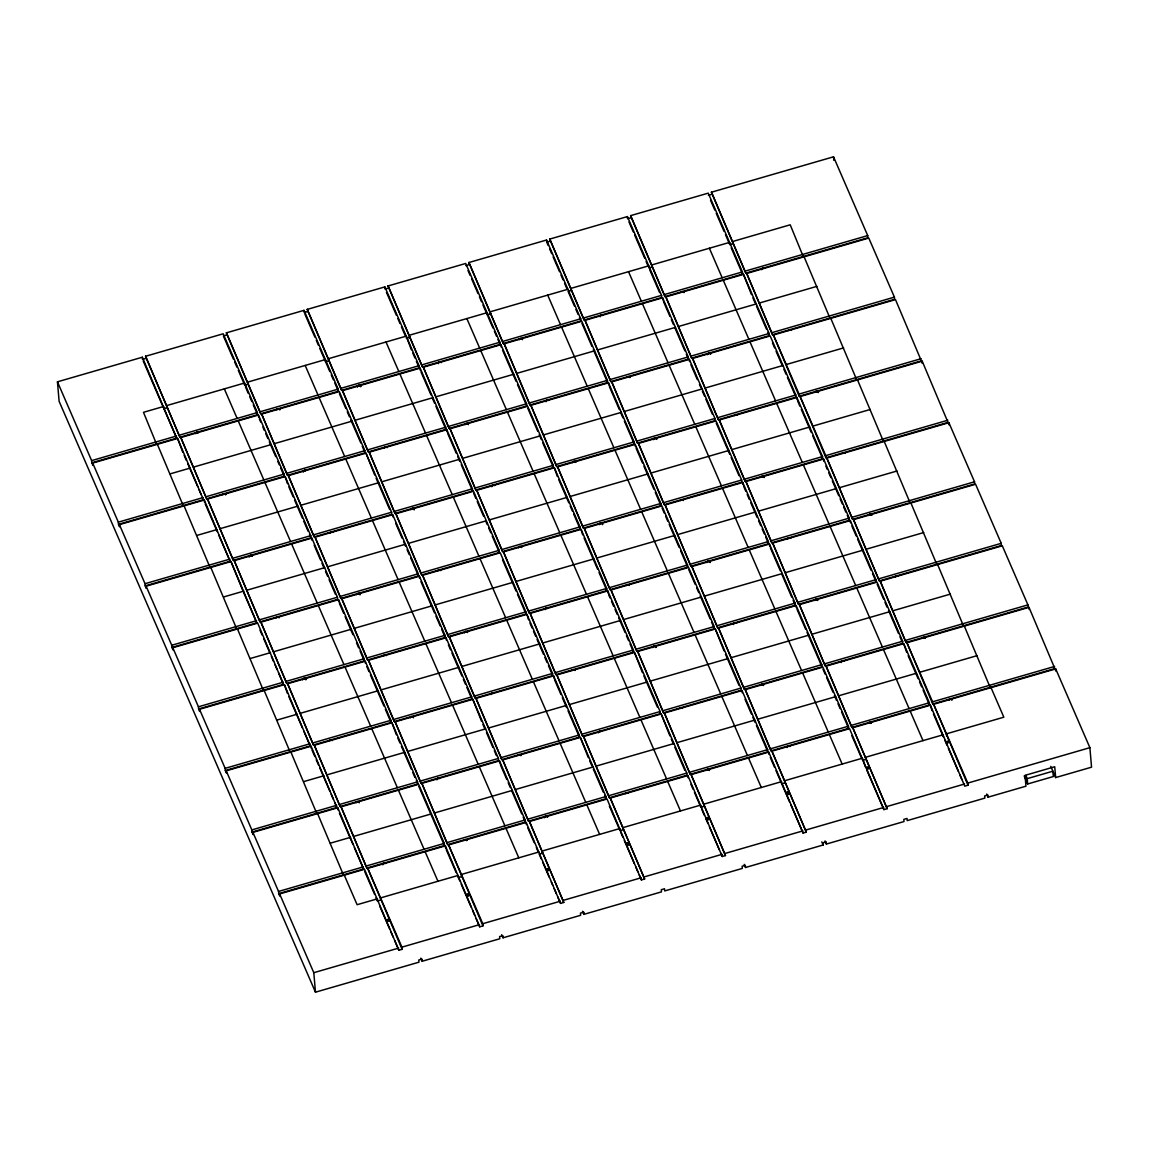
<?xml version="1.0" encoding="UTF-8"?>
<svg xmlns="http://www.w3.org/2000/svg" width="1149" height="1149" viewBox="0 0 1149 1149"><rect width="100%" height="100%" fill="white"/><g stroke="black" fill="none" stroke-linecap="round" stroke-linejoin="round"><path stroke-width="1.5" d="M223.71 493.926L223.394 494.084M250.468 555.498L250.453 555.542A1.537 1.178 -4.9 0 1 252.191 556.015M277.455 617.056L277.469 617.142M358.689 385.504L358.373 385.647M357.957 593.588L357.641 593.731M385.719 447.076L385.834 447.205M357.569 802.031L357.598 802.074M384.642 655.059L384.341 655.275M386.538 920.88C389.353 918.266 386.969 919.631 387.816 919.889M492.935 485.151L492.619 485.295M546.335 608.18L546.034 608.396M545.603 816.278L545.301 816.494M682.046 291.674L681.745 291.889M681.429 499.944L681.63 499.772M680.581 707.841L680.28 708.057M708.014 561.315L707.712 561.531M707.626 769.485L707.727 769.615M762.936 268.363L763.065 268.449A1.537 1.178 -4.9 0 1 763.755 268.292M789.607 329.849L789.291 329.993M788.975 538.048L789.234 538.335M816.293 391.321L815.991 391.536M815.804 599.548L816.005 599.634M842.993 452.878L842.691 453.094M947.437 741.895C946.762 739.109 950.108 744.94 946.517 742.297M412.462 508.993L412.319 508.26L412.505 508.978M520.009 547.096L519.865 546.364L520.037 547.082M546.637 869.463C547.053 873.599 551.463 867.524 546.838 869.233M626.478 792.695L626.808 793.298M706.592 818.605C706.649 822.512 711.604 817.226 707.052 818.174M786.447 793.428C789.262 790.21 789.751 796.717 786.49 793.973M197.154 432.081L197.369 432.785M304.686 470.171L304.945 470.86M439.607 361.791L439.722 361.964M547.269 400.082L547.355 400.039M654.815 438.128L655.031 438.659M519.104 754.634L519.319 755.18M762.347 476.189L762.563 476.763M628.431 376.858L628.173 376.886M492.648 693.393L492.461 693.407M384.441 863.344L384.139 863.201M842.662 661.307L842.562 661.264M601.645 315.343L601.43 315.171M466.666 423.751L466.494 423.751M735.777 414.487L735.762 414.775M600.913 523.427L600.166 523.413M304.126 678.226L304.183 678.973M870.023 514.134L870.066 514.881M465.201 839.933L465.029 839.933M788.573 746.175L788.401 746.175M196.694 432.527L197.068 432.397A1.537 1.178 -4.9 0 1 198.547 432.67M277.541 409.087L277.943 409.044M520.066 338.768L520.411 338.682M600.898 315.329L601.272 315.214A1.537 1.178 -4.9 0 1 602.751 315.487M708.445 353.432L708.861 353.404M330.941 532.174L331.601 532.202M573.466 461.869L573.825 461.783M438.487 570.292L438.846 570.206M465.187 631.849L465.604 631.806M626.88 584.97L627.368 584.97M491.901 693.393L492.26 693.264A1.537 1.178 -4.9 0 1 493.424 693.364M734.426 623.074L734.829 623.045M896.105 576.18L896.464 576.051A1.537 1.178 -4.9 0 1 897.628 576.152M437.755 778.376L438.128 778.246A1.537 1.178 -4.9 0 1 439.593 778.519A1.709 1.307 -4.9 0 0 436.807 779.525M761.126 684.632L761.615 684.632M841.958 661.178L842.332 661.048A1.537 1.178 -4.9 0 1 843.811 661.321M922.805 637.738L923.221 637.695M949.505 699.281L950.094 699.009A1.709 1.307 -4.9 0 1 951.961 700.158A1.537 1.178 -4.9 0 0 950.28 699.109A1.537 1.178 -4.9 0 0 948.715 700.33A1.709 1.307 -4.9 0 1 950.166 698.994L950.151 699.152M1055.658 777.571L1054.725 766.742L1025.037 775.36L1025.956 786.189L988.068 797.176L987.881 795.007L984.65 795.941L984.837 798.11L907.207 820.616L907.049 818.447L903.818 819.381L904.004 821.549L826.39 844.055L826.203 841.887L822.971 842.82L823.158 844.989L745.514 867.495L745.356 865.326L742.125 866.26L742.311 868.429L664.711 890.935L664.524 888.766L661.293 889.699L661.479 891.868L583.836 914.374L583.678 912.205L580.446 913.139L580.633 915.308L503.018 937.814L502.845 935.645L499.6 936.579L499.786 938.747L422.157 961.253L421.999 959.085L418.767 960.018L418.954 962.187L315.472 992.19L59.116 401.331L57.45 381.827L142.332 357.224L176.702 438.171L91.819 462.774L92.882 465.244L92.696 463.076L177.578 438.458L203.402 499.714L118.519 524.332L119.582 526.788L119.395 524.619L204.292 500.016L230.102 561.272L145.219 585.875L146.296 588.345L146.11 586.177L230.992 561.559L256.816 622.815L171.919 647.433L172.996 649.889L172.81 647.72L257.692 623.117L283.516 684.359L198.633 708.976L199.696 711.432L199.509 709.278L284.392 684.66L310.216 745.916L225.333 770.519L226.396 772.99L226.209 770.821L311.092 746.204L336.916 807.46L252.033 832.077L253.11 834.533L252.924 832.364L337.806 807.761L363.615 869.003L278.733 893.62L279.81 896.076L279.624 893.922L364.506 869.305L398.875 950.252L402.107 949.318L401.92 947.149L367.737 868.371L445.352 845.865L479.707 926.812L482.939 925.879L482.767 923.71L448.584 844.932L526.185 822.425L560.554 903.373L563.786 902.439L529.416 821.492L607.031 798.986L641.401 879.933L644.632 878.999L610.263 798.052L687.863 775.546L722.233 856.493L725.464 855.56L691.109 774.613L768.71 752.107L803.079 833.054L806.311 832.12L771.941 751.159L849.556 728.667L883.926 809.614L887.157 808.681L852.788 727.719L930.388 705.227L964.758 786.175L967.989 785.227L967.803 783.072L933.634 704.28L1055.701 668.89L1089.884 747.669L1091.55 767.173L1055.658 777.571L1050.775 766.369M145.564 356.276L223.179 333.785L257.362 412.563L257.534 414.732L179.933 437.238L145.564 356.276L179.933 437.238M226.41 332.837L304.011 310.345L338.194 389.123L338.38 391.292L260.78 413.798L226.41 332.837L260.78 413.798M307.257 309.397L384.858 286.905L419.04 365.684L419.227 367.852L341.612 390.344L307.257 309.397L341.612 390.344M388.089 285.957L465.704 263.466L499.872 342.244L500.059 344.413L422.459 366.904L388.089 285.957L422.459 366.904M468.936 262.518L546.536 240.026L580.719 318.804L580.906 320.973L503.305 343.465L468.936 262.518L503.305 343.465M549.768 239.078L627.383 216.587L661.565 295.365L661.752 297.534L584.137 320.025L549.768 239.078L584.137 320.025M630.614 215.639L708.229 193.147L742.398 271.925L742.584 274.094L664.984 296.586L630.614 215.639L664.984 296.586M711.461 192.199L833.528 156.81L867.71 235.588L867.897 237.757L745.816 273.146L711.461 192.199L745.816 273.146M145.751 358.445L142.519 359.393L142.332 357.224M226.597 335.005L223.366 335.953L233.333 358.919M307.429 311.566L304.198 312.514L304.011 310.345M388.276 288.126L385.044 289.06L384.858 286.905M465.891 265.62L469.122 264.687M548.145 245.469L546.723 242.18L549.954 241.247M630.801 217.807L627.569 218.741L627.383 216.587M708.416 195.301L711.648 194.368M567.908 289.261L490.293 311.767L490.479 313.921L487.248 314.869L482.968 305.016M176.702 438.171L163.876 408.627L167.122 407.694L166.935 405.525L244.536 383.019L244.723 385.188L247.954 384.254L247.767 382.086L325.382 359.58L325.569 361.748L328.801 360.815L328.614 358.646L406.215 336.14L411.385 349.799M406.401 338.309L409.633 337.361L409.461 335.206L487.061 312.7L487.248 314.869M725.493 234.698L729.773 244.55L733.005 243.602L732.818 241.448L790.21 224.802L803.223 256.514M91.819 462.774L91.633 460.62L176.515 436.002M179.747 435.069L257.362 412.563M260.593 411.629L338.194 389.123M341.425 388.19L419.04 365.684M422.272 364.75L499.872 342.244M503.118 341.31L580.719 318.804M583.951 317.871L661.565 295.365M664.797 294.431L742.398 271.925M745.644 270.977L867.71 235.588M180.81 437.525L258.424 415.019L284.062 474.106L284.248 476.275L206.633 498.781L180.81 437.525L206.633 498.781M261.656 414.085L339.271 391.579L364.894 450.667L365.08 452.835L287.48 475.341L261.656 414.085L287.48 475.341M342.503 390.646L420.103 368.14L445.74 427.227L445.927 429.396L368.312 451.902L342.503 390.646L368.312 451.902M423.335 367.206L500.95 344.7L526.587 403.787L526.773 405.956L449.158 428.462L423.335 367.206L449.158 428.462M504.181 343.766L581.782 321.26L607.419 380.348L607.606 382.516L530.005 405.022L504.181 343.766L530.005 405.022M585.028 320.327L662.628 297.821L688.265 356.908L688.452 359.077L610.837 381.583L585.028 320.327L610.837 381.583M665.86 296.887L743.475 274.381L769.112 333.469L769.299 335.637L691.684 358.143L665.86 296.887L691.684 358.143M746.706 273.448L868.773 238.058L894.41 297.131L894.597 299.3L772.53 334.704L746.706 273.448L772.53 334.704M170.196 473.862L190.404 468.002M193.635 467.068L271.236 444.562M274.467 443.629L352.082 421.123M355.314 420.189L432.929 397.683M436.16 396.75L513.761 374.244M516.993 373.31L594.607 350.804M597.839 349.87L675.454 327.364M678.686 326.431L756.286 303.925M759.518 302.991L816.925 286.345M118.519 524.332L118.333 522.163L203.215 497.546M206.447 496.612L284.062 474.106M287.293 473.173L364.894 450.667M368.14 449.733L445.74 427.227M448.972 426.293L526.587 403.787M529.818 402.854L607.419 380.348M610.65 379.414L688.265 356.908M691.497 355.975L769.112 333.469M772.343 332.535L894.41 297.131M207.524 499.083L285.124 476.576L310.761 535.664L310.948 537.833L233.333 560.324L207.524 499.083L233.333 560.324M288.356 475.629L365.971 453.137L391.608 512.224L391.795 514.379L314.18 536.885L288.356 475.629L314.18 536.885M369.202 452.189L446.803 429.697L472.44 488.785L472.627 490.939L395.026 513.445L369.202 452.189L395.026 513.445M450.049 428.749L527.65 406.258L553.287 465.345L553.473 467.499L475.858 490.005L450.049 428.749L475.858 490.005M530.881 405.31L608.496 382.818L634.133 441.905L634.32 444.06L556.705 466.566L530.881 405.31L556.705 466.566M611.728 381.87L689.328 359.378L714.965 418.466L715.152 420.62L637.551 443.126L611.728 381.87L637.551 443.126M692.574 358.431L770.175 335.939L795.812 395.012L795.998 397.181L718.384 419.687L692.574 358.431L718.384 419.687M921.297 360.858L799.23 396.247L773.406 334.991L895.473 299.602L922.374 363.314L922.187 361.145L800.106 396.549L825.93 457.79L947.997 422.401L922.187 361.145M196.896 535.42L217.104 529.56M220.335 528.612L297.95 506.12M301.182 505.172L378.782 482.681M382.014 481.733L459.629 459.241M462.86 458.293L540.475 435.801M543.707 434.853L621.307 412.362M624.539 411.414L702.154 388.922M705.385 387.974L782.986 365.483M786.232 364.535L843.625 347.888M145.219 585.875L145.033 583.706L229.915 559.103M233.161 558.155L310.761 535.664M313.993 534.716L391.608 512.224M394.839 511.276L472.44 488.785M475.672 487.837L553.287 465.345M556.518 464.397L634.133 441.905M637.365 440.957L714.965 418.466M718.197 417.518L795.812 395.012M799.23 396.247L799.043 394.078L921.11 358.689M234.224 560.626L311.824 538.12L337.461 597.207L337.648 599.376L260.047 621.882L234.224 560.626L260.047 621.882M315.07 537.186L392.671 514.68L418.308 573.768L418.495 575.936L340.88 598.442L315.07 537.186L340.88 598.442M395.902 513.747L473.517 491.241L499.154 550.328L499.327 552.497L421.726 575.003L395.902 513.747L421.726 575.003M476.749 490.307L554.349 467.801L579.986 526.888L580.173 529.057L502.573 551.563L476.749 490.307L502.573 551.563M557.581 466.867L635.196 444.361L660.833 503.449L661.02 505.617L583.405 528.109L557.581 466.867L583.405 528.109M638.427 443.428L716.042 420.922L741.665 480.009L741.852 482.178L664.251 504.67L638.427 443.428L664.251 504.67M719.274 419.988L796.875 397.482L822.512 456.57L822.698 458.738L745.098 481.23L719.274 419.988L745.098 481.23M223.595 596.963L243.803 591.103M247.035 590.169L324.65 567.663M327.882 566.73L405.482 544.224M408.728 543.29L486.329 520.784M489.56 519.851L567.175 497.345M570.407 496.411L648.007 473.905M651.253 472.971L728.854 450.465M732.085 449.532L809.7 427.026M812.932 426.092L870.324 409.446M171.919 647.433L171.747 645.264L256.629 620.647M259.861 619.713L337.461 597.207M340.693 596.274L418.308 573.768M421.539 572.834L499.154 550.328M502.386 549.394L579.986 526.888M583.218 525.955L660.833 503.449M664.065 502.515L741.665 480.009M744.911 479.076L822.512 456.57M825.93 457.79L825.743 455.636L947.824 420.232M260.924 622.169L338.538 599.663L364.161 658.75L364.348 660.919L286.747 683.425L260.924 622.169L286.747 683.425M341.77 598.73L419.371 576.223L445.008 635.311L445.194 637.48L367.594 659.986L341.77 598.73L367.594 659.986M422.602 575.29L500.217 552.784L525.854 611.871L526.041 614.04L448.426 636.546L422.602 575.29L448.426 636.546M503.449 551.85L581.064 529.344L606.686 588.432L606.873 590.6L529.272 613.106L503.449 551.85L529.272 613.106M584.295 528.411L661.896 505.905L687.533 564.992L687.72 567.161L610.105 589.667L584.295 528.411L610.105 589.667M665.127 504.971L742.742 482.465L768.379 541.552L768.566 543.721L690.951 566.227L665.127 504.971L690.951 566.227M745.974 481.532L823.574 459.026L849.212 518.113L849.398 520.282L771.798 542.788L745.974 481.532L771.798 542.788M826.82 458.092L948.887 422.703L974.524 481.79L974.711 483.944L852.63 519.348L826.82 458.092L852.63 519.348M250.295 658.506L270.503 652.646M273.749 651.713L351.35 629.207M354.581 628.273L432.196 605.767M435.428 604.834L513.029 582.328M516.26 581.394L593.875 558.888M597.107 557.954L674.722 535.448M677.953 534.515L755.554 512.009M758.785 511.075L836.4 488.569M839.632 487.636L897.024 470.989M198.633 708.976L198.447 706.807L283.329 682.19M286.561 681.256L364.161 658.75M367.407 657.817L445.008 635.311M448.239 634.377L525.854 611.871M529.086 610.938L606.686 588.432M609.932 587.498L687.533 564.992M690.764 564.058L768.379 541.552M771.611 540.619L849.212 518.113M852.443 517.179L974.524 481.79M287.623 683.727L365.238 661.221L390.875 720.308L391.062 722.477L313.447 744.969L287.623 683.727L313.447 744.969M368.47 660.287L446.071 637.781L471.708 696.869L471.894 699.037L394.294 721.529L368.47 660.287L394.294 721.529M449.316 636.848L526.917 614.342L552.554 673.429L552.741 675.598L475.126 698.089L449.316 636.848L475.126 698.089M530.149 613.394L607.764 590.902L633.401 649.989L633.587 652.144L555.972 674.65L530.149 613.394L555.972 674.65M610.995 589.954L688.596 567.462L714.233 626.55L714.419 628.704L636.819 651.21L610.995 589.954L636.819 651.21M691.842 566.514L769.442 544.023L795.079 603.11L795.266 605.264L717.651 627.771L691.842 566.514L717.651 627.771M772.674 543.075L850.289 520.583L875.926 579.671L876.113 581.825L798.498 604.331L772.674 543.075L798.498 604.331M853.52 519.635L975.587 484.246L1001.224 543.333L1001.411 545.502L879.344 580.891L853.52 519.635L879.344 580.891M276.995 720.064L297.218 714.204M300.449 713.27L378.05 690.764M381.281 689.831L458.896 667.325M462.128 666.377L539.743 643.885M542.974 642.937L620.575 620.446M623.806 619.498L701.421 597.006M704.653 596.058L782.268 573.566M785.499 572.619L863.1 550.127M866.332 549.179L923.739 532.547M225.333 770.519L225.147 768.351L310.029 743.748M313.26 742.814L390.875 720.308M394.107 719.36L471.708 696.869M474.954 695.921L552.554 673.429M555.786 672.481L633.401 649.989M636.632 649.041L714.233 626.55M717.464 625.602L795.079 603.11M798.311 602.162L875.926 579.671M879.157 578.723L1001.224 543.333M314.338 745.27L391.938 722.764L417.575 781.851L417.762 784.02L340.147 806.526L314.338 745.27L340.147 806.526M395.17 721.831L472.785 699.324L498.422 758.412L498.609 760.581L420.994 783.087L395.17 721.831L420.994 783.087M476.016 698.391L553.617 675.885L579.254 734.972L579.441 737.141L501.84 759.647L476.016 698.391L501.84 759.647M556.863 674.951L634.463 652.445L660.101 711.533L660.287 713.701L582.672 736.207L556.863 674.951L582.672 736.207M637.695 651.512L715.31 629.006L740.947 688.093L741.119 690.262L663.519 712.768L637.695 651.512L663.519 712.768M718.542 628.072L796.142 605.566L821.779 664.653L821.966 666.822L744.365 689.328L718.542 628.072L744.365 689.328M799.374 604.633L876.989 582.126L902.626 641.214L902.812 643.383L825.197 665.874L799.374 604.633L825.197 665.874M880.22 581.193L1002.287 545.789L1027.924 604.877L1028.111 607.045L906.044 642.435L880.22 581.193L906.044 642.435M303.709 781.607L323.917 775.747M327.149 774.814L404.764 752.308M407.996 751.374L485.596 728.868M488.828 727.935L566.443 705.429M569.674 704.495L647.275 681.989M650.521 681.055L728.121 658.549M731.353 657.616L808.968 635.11M812.199 634.176L889.8 611.67M893.046 610.737L950.438 594.09M252.033 832.077L251.846 829.908L336.729 805.291M339.96 804.357L417.575 781.851M420.807 780.918L498.422 758.412M501.653 757.478L579.254 734.972M582.486 734.039L660.101 711.533M663.332 710.599L740.947 688.093M744.179 687.159L821.779 664.653M825.011 663.72L902.626 641.214M905.857 640.28L1027.924 604.877M341.038 806.813L418.638 784.322L444.275 843.395L444.462 845.563L366.861 868.069L341.038 806.813L366.861 868.069M421.87 783.374L499.485 760.882L525.122 819.955L525.308 822.124L447.693 844.63L421.87 783.374L447.693 844.63M502.716 759.934L580.331 737.428L605.954 796.516L606.141 798.684L528.54 821.19L502.716 759.934L528.54 821.19M583.563 736.495L661.163 713.989L686.8 773.076L686.987 775.245L609.387 797.751L583.563 736.495L609.387 797.751M664.395 713.055L742.01 690.549L767.647 749.636L767.834 751.805L690.219 774.311L664.395 713.055L690.219 774.311M745.241 689.615L822.856 667.109L848.479 726.197L848.666 728.365L771.065 750.871L745.241 689.615L771.065 750.871M826.088 666.176L903.689 643.67L929.326 702.757L929.512 704.926L851.897 727.432L826.088 666.176L851.897 727.432M1054.811 668.589L932.744 703.992L906.92 642.736L1029.001 607.347L1055.888 671.059L1055.701 668.89M330.409 843.165L350.617 837.305M353.849 836.357L431.464 813.865M434.695 812.918L512.296 790.411M515.542 789.478L593.143 766.972M596.374 766.038L673.989 743.532M677.221 742.599L754.821 720.093M758.053 719.159L835.668 696.653M838.899 695.719L916.514 673.213M919.746 672.28L977.138 655.634M278.733 893.62L278.546 891.452L363.443 866.849M366.675 865.901L444.275 843.395M447.507 842.461L525.122 819.955M528.353 819.022L605.954 796.516M609.2 795.582L686.8 773.076M690.032 772.142L767.647 749.636M770.878 748.703L848.479 726.197M851.725 725.263L929.326 702.757M932.744 703.992L932.557 701.824L1054.624 666.434M539.01 851.969L461.395 874.475L461.582 876.63L458.35 877.577L459.772 880.852M781.535 781.65L703.92 804.142L704.107 806.311L700.876 807.259L694.47 792.48M376.082 897.728L377.504 901.017L380.736 900.069L380.549 897.915L458.164 875.409L458.35 877.577M781.708 783.819L784.954 782.871L784.767 780.702L862.368 758.211L865.398 766.943M862.554 760.379L865.786 759.432L865.599 757.263L943.214 734.771L943.401 736.926L933.433 713.96M315.472 992.19L313.806 972.7L398.689 948.083M401.92 947.149L479.521 924.643M482.767 923.71L560.367 901.204M563.599 900.27L641.214 877.764M644.445 876.831L722.046 854.325M725.278 853.391L802.892 830.885M806.124 829.951L883.739 807.445M886.971 806.512L964.571 784.006M967.803 783.072L1089.884 747.669M1027.666 783.977L1027.206 778.649L1052.872 771.209L1053.331 776.537L1027.666 783.977L1024.176 775.92M896.723 576.338L896.665 576.195M411.572 716.66L411.759 717.062M600.065 731.654L600.008 731.496M438.329 778.39L438.272 778.203M387.816 919.717L389.123 921.196L386.61 921.139M869.075 722.692L869.376 722.965M947.997 422.401L949.074 424.857L948.887 422.703M804.099 256.802L829.923 318.058M830.799 318.359L856.623 379.601M857.513 379.902L883.337 441.159M884.213 441.446L910.037 502.702M910.913 503.003L936.737 564.245M937.613 564.547L963.436 625.803M964.327 626.09L990.136 687.346M991.027 687.648L1003.838 717.191L946.446 733.823L946.632 735.992M1025.813 775.431L1027.206 778.649M986.718 794.045L988.068 797.176M773.406 334.991L799.043 394.078M800.106 396.549L825.743 455.636M906.92 642.736L932.557 701.824M967.989 785.227L933.634 704.28M710.542 200.228L714.822 210.08M716.244 213.355L724.071 231.409M731.195 247.825L742.584 274.094M751.489 294.604L743.475 274.381M752.911 297.893L755.051 302.805M756.473 306.094L766.44 329.074M767.862 332.348L769.299 335.637M772.501 343.02L774.627 347.946M776.063 351.235L782.469 366M783.891 369.289L786.031 374.201M787.453 377.49L795.28 395.543M797.779 401.288L799.905 406.215M801.341 409.489L811.309 432.469M812.731 435.758L822.698 458.738M825.901 466.121L827.323 469.395M828.745 472.684L830.885 477.611M832.307 480.885L838.727 495.664M840.149 498.939L842.274 503.865M843.711 507.154L845.836 512.081M847.273 515.355L849.398 520.282M851.897 526.027L856.163 535.879M857.585 539.154L871.114 570.335M872.551 573.624L876.113 581.825M877.175 584.295L883.581 599.06M885.003 602.349L887.143 607.275M888.565 610.55L898.532 633.53M899.954 636.819L902.094 641.731M906.719 652.402L903.689 643.67M908.155 655.691L918.123 678.671M919.545 681.946L921.685 686.872M923.107 690.161L929.512 704.926M932.011 710.671L930.388 705.227M944.823 740.215L946.963 745.141M948.385 748.416L958.352 771.396M959.774 774.685L961.914 779.611M709.378 248.241L722.19 277.785M723.267 280.241L748.889 339.328M749.967 341.799L775.604 400.872M776.667 403.342L802.304 462.429M803.366 464.885L829.004 523.973M830.081 526.443L855.703 585.53M856.781 587.986L882.418 647.074M883.48 649.53L909.118 708.617M910.18 711.087L923.006 740.631M887.157 808.681L852.788 727.719M628.991 222.03L633.271 231.883M634.693 235.157L644.661 258.137M646.083 261.426L648.223 266.338M649.645 269.627L659.612 292.607M663.533 301.627L669.939 316.406M671.361 319.681L673.501 324.607M674.923 327.896L684.89 350.876M686.312 354.151L688.452 359.077M690.937 364.822L697.357 379.587M699.482 384.513L700.919 387.802M702.341 391.077L704.466 396.003M705.903 399.292L712.308 414.057M716.229 423.091L729.759 454.272M731.181 457.561L739.008 475.614M743.633 486.271L745.773 491.197M747.195 494.487L749.335 499.413M750.757 502.688L757.162 517.467M758.599 520.741L760.724 525.668M762.146 528.957L764.286 533.868M765.708 537.158L768.566 543.721M770.347 547.829L780.315 570.809M781.737 574.083L791.704 597.063M793.126 600.352L795.266 605.264M797.047 609.372L805.593 629.063M807.015 632.352L821.966 666.822M823.029 669.278L825.169 674.204M826.591 677.493L833.011 692.258M834.433 695.547L836.558 700.459M837.994 703.748L840.12 708.674M841.556 711.949L848.666 728.365M851.869 735.748L861.851 758.728M866.834 770.218L883.926 809.614M628.532 271.681L641.357 301.225M642.42 303.681L668.057 362.768M669.12 365.238L694.757 424.326M695.82 426.782L721.457 485.869M722.534 488.325L748.171 547.412M749.234 549.883L774.871 608.97M775.934 611.426L801.571 670.513M802.634 672.969L828.271 732.057M829.348 734.527L842.16 764.071M825.039 840.924L826.39 844.055M821.794 841.858L823.158 844.989M806.311 832.12L771.941 751.159M549.581 248.758L551.707 253.67M553.129 256.959L559.549 271.724M560.971 275.013L563.111 279.939M564.532 283.214L566.658 288.14M574.5 306.194L568.094 291.429L571.326 290.482L571.139 288.327L648.74 265.821L648.926 267.99L652.158 267.042L651.971 264.888L729.586 242.382L729.773 244.55M575.922 309.483L578.062 314.409M579.484 317.684L580.906 320.973M581.968 323.429L591.95 346.409M593.372 349.684L607.606 382.516M609.387 386.624L619.354 409.604M620.79 412.879L622.916 417.805M624.338 421.094L634.32 444.06M636.086 448.167L642.506 462.946M643.928 466.221L653.896 489.201M655.318 492.49L661.02 505.617M662.083 508.073L664.223 513M665.644 516.289L667.784 521.201M669.206 524.49L679.174 547.47M680.596 550.744L687.72 567.161M688.782 569.631L695.202 584.396M696.624 587.685L698.75 592.597M700.186 595.886L710.154 618.866M711.576 622.14L713.716 627.067M724.042 650.865L715.31 629.006M725.464 654.154L738.994 685.335M745.04 699.281L751.446 714.06M752.882 717.335L755.008 722.261M756.43 725.55L767.834 751.805M770.318 757.55L774.598 767.403M776.02 770.677L789.55 801.873M790.972 805.147L803.079 833.054M547.7 295.121L560.511 324.664M561.574 327.12L587.211 386.208M588.288 388.678L613.911 447.765M614.988 450.221L640.625 509.309M641.688 511.765L667.325 570.852M668.388 573.322L694.025 632.41M695.102 634.866L720.725 693.953M721.802 696.409L747.439 755.496M748.502 757.967L761.313 787.51M744.193 864.364L745.543 867.495M725.464 855.56L691.109 774.613M468.016 270.546L470.156 275.473M471.578 278.762L477.984 293.526M479.42 296.815L481.546 301.742M487.966 316.506L492.95 327.996M494.372 331.271L496.512 336.197M497.934 339.486L500.059 344.413M502.558 350.158L516.088 381.339M517.51 384.613L526.773 405.956M527.836 408.412L537.804 431.392M539.226 434.681L541.366 439.607M542.788 442.882L552.755 465.862M557.394 476.533L554.349 467.801M558.816 479.808L568.784 502.788M570.206 506.077L572.346 511.003M573.768 514.278L580.173 529.057M582.672 534.802L581.064 529.344M584.094 538.077L597.624 569.272M599.046 572.547L606.873 590.6M608.654 594.708L610.076 597.983M611.512 601.272L613.638 606.198M615.074 609.473L617.2 614.399M618.622 617.688L625.042 632.453M626.464 635.742L628.604 640.668M630.025 643.943L633.587 652.144M642.478 672.668L634.463 652.445M643.9 675.942L657.429 707.138M669.896 735.863L661.163 713.989M671.318 739.137L673.458 744.064M674.88 747.353L684.847 770.318M690.908 784.279L693.034 789.205M701.579 808.896L704.438 815.46M705.859 818.749L707.999 823.661M709.421 826.95L719.389 849.93M720.811 853.204L722.233 856.493M466.853 318.56L479.664 348.104M480.742 350.56L506.379 409.647M507.441 412.118L533.079 471.205M534.141 473.661L559.778 532.748M560.841 535.204L586.478 594.292M587.556 596.762L613.178 655.849M614.255 658.305L639.892 717.393M640.955 719.848L666.592 778.936M667.655 781.406L680.481 810.95M644.632 878.999L610.263 798.052M386.466 292.349L396.434 315.329M397.856 318.603L399.996 323.53M401.418 326.819L405.698 336.657M412.821 353.073L414.947 358M416.369 361.289L419.227 367.852M421.008 371.946L430.976 394.926M432.397 398.215L434.537 403.141M435.959 406.416L445.927 429.396M447.708 433.503L456.254 453.194M457.675 456.483L459.815 461.395M461.237 464.684L472.627 490.939M473.704 493.409L475.83 498.336M477.252 501.61L483.672 516.389M485.797 521.316L487.233 524.59M488.655 527.879L490.795 532.791M492.217 536.08L499.327 552.497M502.544 559.879L516.073 591.06M517.495 594.349L526.041 614.04M528.526 619.785L526.917 614.342M529.948 623.074L532.088 628M533.509 631.275L535.649 636.201M537.071 639.476L543.477 654.255M544.913 657.53L547.039 662.456M548.461 665.745L552.741 675.598M554.522 679.691L560.927 694.47M562.349 697.745L566.629 707.597M568.051 710.872L579.441 737.141M588.345 757.651L580.331 737.428M589.767 760.94L591.907 765.866M593.329 769.141L603.297 792.121M604.719 795.41L606.141 798.684M609.358 806.067L619.325 829.047M620.747 832.336L622.887 837.262M624.309 840.537L634.277 863.517M635.699 866.806L637.839 871.732M639.261 875.007L641.401 879.933M386.007 342L398.832 371.544M399.895 373.999L425.532 433.087M426.595 435.557L452.232 494.644M453.309 497.1L478.932 556.188M480.009 558.644L505.646 617.731M506.709 620.201L532.346 679.289M533.409 681.745L559.046 740.832M560.109 743.288L585.746 802.375M586.823 804.846L599.634 834.389M582.514 911.243L583.864 914.374L583.649 912.22M563.786 902.439L529.416 821.492M304.916 314.151L314.883 337.131M316.305 340.406L318.445 345.332M319.867 348.621L329.835 371.587M331.257 374.876L333.397 379.802M334.819 383.077L338.38 391.292M339.443 393.748L345.863 408.527M347.285 411.802L349.425 416.728M350.847 420.017L360.815 442.983M362.237 446.272L364.377 451.198M374.703 474.997L365.971 453.137M376.125 478.271L389.655 509.467M395.701 523.413L402.107 538.177M403.543 541.466L405.669 546.393M407.105 549.667L409.231 554.594M410.653 557.883L418.495 575.936M420.979 581.681L434.509 612.862M435.945 616.151L440.211 625.99M441.633 629.279L445.194 637.48M448.397 644.862L450.537 649.788M451.959 653.077L461.927 676.057M463.349 679.332L465.489 684.258M466.911 687.547L471.894 699.037M481.517 721.184L472.785 699.324M482.939 724.473L485.079 729.4M486.501 732.674L492.907 747.453M494.329 750.728L496.469 755.654M500.375 764.688L506.795 779.453M508.217 782.742L510.357 787.654M511.779 790.943L521.747 813.923M523.168 817.198L525.308 822.124M527.793 827.869L534.213 842.648M536.339 847.574L537.761 850.849M541.323 859.05L539.197 854.138L542.429 853.19L542.242 851.036L619.842 828.53L620.029 830.698L623.261 829.75L623.074 827.596L700.689 805.09L700.876 807.259M542.745 862.339L549.165 877.118M551.29 882.03L552.726 885.319M554.148 888.594L556.274 893.52M557.71 896.809L560.554 903.373M305.174 365.439L317.986 394.983M319.049 397.439L344.686 456.526M345.763 458.997L371.386 518.084M372.463 520.54L398.1 579.627M399.163 582.083L424.8 641.171M425.862 643.641L451.5 702.728M452.577 705.184L478.199 764.272M479.277 766.742L504.914 825.815M505.977 828.285L518.788 857.829M501.668 934.683L503.018 937.814M482.939 925.879L448.584 844.932M234.755 362.208L236.895 367.134M238.317 370.409L244.723 385.188M245.441 386.825L248.285 393.389M249.706 396.678L251.846 401.604M253.268 404.879L257.534 414.732M259.315 418.825L260.751 422.114M262.877 427.04L264.299 430.315M265.735 433.604L267.861 438.53M269.297 441.805L275.703 456.584M277.828 461.51L279.264 464.785M280.686 468.074L284.248 476.275M287.451 483.657L285.124 476.576M288.873 486.946L293.139 496.799M294.575 500.074L302.402 518.127M303.824 521.416L308.104 531.255M309.526 534.544L310.948 537.833M314.151 545.215L320.557 559.98M321.979 563.269L324.119 568.195M325.54 571.47L327.68 576.396M329.102 579.685L335.508 594.45M339.429 603.484L343.709 613.322M345.131 616.611L352.958 634.665M356.52 642.865L358.66 647.792M360.082 651.081L364.348 660.919M366.847 666.664L368.987 671.591M370.409 674.88L383.938 706.061M385.36 709.335L391.062 722.477M396.391 734.786L391.938 722.764M397.827 738.06L399.953 742.986M401.389 746.276L411.356 769.241M412.778 772.53L414.918 777.456M416.34 780.731L417.762 784.02M418.825 786.476L444.462 845.563M446.243 849.671L456.21 872.651M461.194 884.141L471.162 907.121M472.598 910.396L474.724 915.322M476.146 918.611L479.707 926.812M224.328 388.879L237.139 418.423M238.216 420.879L263.853 479.966M264.916 482.436L290.553 541.524M291.616 543.98L317.253 603.067M318.316 605.523L343.953 664.61M345.03 667.081L370.667 726.168M371.73 728.624L397.367 787.711M398.43 790.182L424.067 849.269M425.13 851.725L437.956 881.269M420.821 958.122L422.186 961.253M402.107 949.318L367.737 868.371M143.237 361.03L163.172 406.99M182.748 452.117L177.578 438.458M184.17 455.406L186.31 460.332M187.732 463.607L197.7 486.587M199.136 489.876L201.262 494.788M205.183 503.822L217.29 531.728M218.712 535.003L230.102 561.272M242.568 589.983L230.992 561.559M243.99 593.272L256.816 622.815M260.019 630.198L262.144 635.124M263.581 638.413L269.986 653.178M271.408 656.467L273.548 661.379M274.97 664.668L277.11 669.594M278.532 672.869L282.798 682.721M287.422 693.393L284.392 684.66M288.859 696.667L302.388 727.863M303.81 731.137L310.216 745.916M311.997 750.01L314.84 756.573M316.262 759.862L318.402 764.789M319.824 768.063L329.792 791.043M331.228 794.332L333.354 799.259M334.776 802.533L336.916 807.46M339.415 813.205L352.944 844.386M354.366 847.675L363.615 869.003M364.693 871.473L374.66 894.453M379.644 905.943L389.612 928.909M391.033 932.198L393.173 937.124M394.595 940.399L398.875 950.252M157.37 444.318L183.194 505.574M184.07 505.876L209.894 567.132M210.784 567.419L236.593 628.675M237.484 628.977L263.308 690.219M264.184 690.52L290.008 751.776M290.884 752.064L316.707 813.32M317.598 813.621L343.407 874.863M344.298 875.165L357.109 904.708L377.317 898.848L377.504 901.017M57.45 381.827L91.633 460.62M92.696 463.076L118.333 522.163M119.395 524.619L145.033 583.706M146.11 586.177L171.747 645.264M172.81 647.72L198.447 706.807M199.509 709.278L225.147 768.351M226.209 770.821L251.846 829.908M252.924 832.364L278.546 891.452M279.624 893.922L313.806 972.7M1029.001 607.347L1029.188 609.501M833.528 156.81L833.829 160.357M850.289 520.583L850.475 522.738M823.574 459.026L823.761 461.194M796.875 397.482L797.061 399.651M796.142 605.566L796.329 607.735M769.442 544.023L769.629 546.177M768.71 752.107L768.896 754.275M742.742 482.465L742.929 484.634M742.01 690.549L742.197 692.718M689.328 359.378L689.515 361.533M662.628 297.821L662.815 299.99M687.863 775.546L688.05 777.715M635.196 444.361L635.383 446.53M608.496 382.818L608.683 384.972M607.764 590.902L607.95 593.071M546.536 240.026L546.723 242.18M553.617 675.885L553.804 678.054M500.95 344.7L501.136 346.869M526.185 822.425L526.371 824.594M499.485 760.882L499.671 763.037M446.803 429.697L446.99 431.852M446.071 637.781L446.257 639.95M420.103 368.14L420.29 370.308M445.352 845.865L445.525 848.034M419.371 576.223L419.557 578.392M392.671 514.68L392.857 516.849M365.238 661.221L365.425 663.39M338.538 599.663L338.725 601.832M337.806 807.761L337.993 809.916M311.824 538.12L312.011 540.289M311.092 746.204L311.278 748.372M258.424 415.019L258.611 417.188M204.292 500.016L204.465 502.185M163.876 408.627L163.689 406.459L143.481 412.319L156.494 444.031M465 424.556A1.709 1.307 -4.9 0 1 468.375 424.627M384.312 447.665A1.709 1.307 -4.9 0 1 387.256 447.435M357.425 386.796A1.709 1.307 -4.9 0 1 359.034 385.346A1.709 1.307 -4.9 0 1 360.829 386.524M438.358 363.687A1.709 1.307 -4.9 0 1 438.3 363.012M438.703 362.395A1.709 1.307 -4.9 0 1 441.388 362.452M276.765 409.561A1.709 1.307 -4.9 0 1 279.896 409.633M303.293 471.779A1.709 1.307 -4.9 0 1 305.749 470.444M383.823 655.461A1.709 1.307 -4.9 0 1 386.524 655.519M410.136 717.637A1.709 1.307 -4.9 0 1 413.496 717.708M463.693 840.393A1.709 1.307 -4.9 0 1 466.824 840.465M544.353 817.628A1.709 1.307 -4.9 0 1 547.47 816.724M517.826 755.41A1.709 1.307 -4.9 0 1 520.957 755.482M490.939 694.542A1.709 1.307 -4.9 0 1 491.126 693.867M491.715 693.335A1.709 1.307 -4.9 0 1 493.783 693.378M464.268 632.639A1.709 1.307 -4.9 0 1 467.557 632.381M437.97 570.478A1.709 1.307 -4.9 0 1 440.656 570.536M410.868 509.553A1.709 1.307 -4.9 0 1 414.229 509.625M330.165 532.662A1.709 1.307 -4.9 0 1 333.109 532.432A1.537 1.178 -4.9 0 0 330.366 532.633M356.721 594.536A1.709 1.307 -4.9 0 1 360.097 594.607M625.372 793.514A1.709 1.307 -4.9 0 1 628.316 793.284M598.485 732.645A1.709 1.307 -4.9 0 1 599.247 731.439M599.649 731.281A1.709 1.307 -4.9 0 1 600.956 731.31M571.958 670.427A1.709 1.307 -4.9 0 1 575.103 670.499M545.086 609.544A1.709 1.307 -4.9 0 1 547.915 608.396M518.414 547.656A1.709 1.307 -4.9 0 1 521.689 547.398M491.671 486.444A1.709 1.307 -4.9 0 1 494.802 485.539M195.747 433.676A1.709 1.307 -4.9 0 1 195.919 433.001M196.177 432.713A1.709 1.307 -4.9 0 1 198.576 432.512M222.633 494.544A1.709 1.307 -4.9 0 1 225.764 494.616M382.66 864.508A1.709 1.307 -4.9 0 1 385.504 863.359M356.003 802.62A1.709 1.307 -4.9 0 1 359.364 802.691M329.691 740.444A1.709 1.307 -4.9 0 1 332.377 740.516M302.589 679.519A1.709 1.307 -4.9 0 1 305.95 679.605M276.033 617.645A1.709 1.307 -4.9 0 1 279.164 617.717M249.146 556.777A1.709 1.307 -4.9 0 1 252.277 555.872M706.061 770.404A1.709 1.307 -4.9 0 1 709.436 770.491M679.763 708.244A1.709 1.307 -4.9 0 1 682.449 708.301M652.661 647.318A1.709 1.307 -4.9 0 1 656.022 647.39M626.104 585.43A1.709 1.307 -4.9 0 1 629.235 585.502M599.218 524.562A1.709 1.307 -4.9 0 1 601.042 523.111L601.157 523.154A1.709 1.307 -4.9 0 1 602.593 524.633M572.69 462.343A1.709 1.307 -4.9 0 1 575.836 462.401A1.537 1.178 -4.9 0 0 572.748 462.602M545.818 401.461A1.709 1.307 -4.9 0 1 548.648 400.312M519.147 339.573A1.709 1.307 -4.9 0 1 522.508 339.644M680.969 292.363A1.709 1.307 -4.9 0 1 684.115 292.435M761.629 269.598A1.709 1.307 -4.9 0 1 762.405 268.392M762.792 268.234A1.709 1.307 -4.9 0 1 764.099 268.263M653.35 439.564A1.709 1.307 -4.9 0 1 656.668 438.961M626.837 377.346A1.709 1.307 -4.9 0 1 629.968 377.418M815.072 392.34A1.709 1.307 -4.9 0 1 818.447 392.427M760.94 477.338A1.709 1.307 -4.9 0 1 764.3 477.409M680.237 500.447A1.709 1.307 -4.9 0 1 683.382 500.519M734.383 415.464A1.709 1.307 -4.9 0 1 737.328 415.22M599.95 316.478A1.709 1.307 -4.9 0 1 602.78 315.314M707.497 354.581A1.709 1.307 -4.9 0 1 710.613 353.677M788.516 330.467A1.709 1.307 -4.9 0 1 791.46 330.237M706.793 562.321A1.709 1.307 -4.9 0 1 710.168 562.392M733.55 624.553A1.709 1.307 -4.9 0 1 733.651 623.548M733.895 623.246A1.709 1.307 -4.9 0 1 736.595 623.304M760.207 685.422A1.709 1.307 -4.9 0 1 763.568 685.493M786.878 747.31A1.709 1.307 -4.9 0 1 789.708 746.161M867.897 723.195A1.709 1.307 -4.9 0 1 871.028 723.267M841.011 662.327A1.709 1.307 -4.9 0 1 843.84 661.163M814.339 600.439A1.709 1.307 -4.9 0 1 817.715 600.51M787.611 539.226A1.709 1.307 -4.9 0 1 787.639 538.881M788.027 538.263A1.709 1.307 -4.9 0 1 790.727 538.321M922.029 638.212A1.709 1.307 -4.9 0 1 925.175 638.284M895.143 577.329A1.709 1.307 -4.9 0 1 895.574 576.367M895.918 576.137A1.709 1.307 -4.9 0 1 897.987 576.18M868.486 515.441A1.709 1.307 -4.9 0 1 871.761 515.183M842.174 453.266A1.709 1.307 -4.9 0 1 844.874 453.324M842.375 453.295A1.537 1.178 -4.9 0 1 844.544 453.237M815.259 392.283A1.537 1.178 -4.9 0 1 818.275 392.513M384.025 655.476A1.537 1.178 -4.9 0 1 386.193 655.418M787.094 747.525A1.537 1.178 -4.9 0 1 789.909 746.563M329.892 740.473A1.537 1.178 -4.9 0 1 332.061 740.416M410.322 717.565A1.537 1.178 -4.9 0 1 413.281 717.493M437.022 779.726A1.537 1.178 -4.9 0 1 437.18 778.821M302.718 679.763A1.537 1.178 -4.9 0 1 304.284 678.542A1.537 1.178 -4.9 0 1 305.792 679.691M706.262 770.347A1.537 1.178 -4.9 0 1 709.22 770.275M598.658 732.545A1.537 1.178 -4.9 0 1 599.117 731.683M544.511 817.528A1.537 1.178 -4.9 0 1 547.542 817.154M625.573 793.485A1.537 1.178 -4.9 0 1 628.23 793.428M868.673 515.37A1.537 1.178 -4.9 0 1 871.631 515.298M734.096 623.275A1.537 1.178 -4.9 0 1 736.265 623.218M814.54 600.367A1.537 1.178 -4.9 0 1 817.499 600.295M788.243 538.278A1.537 1.178 -4.9 0 1 790.397 538.235M679.964 708.258A1.537 1.178 -4.9 0 1 682.362 708.445M760.394 685.364A1.537 1.178 -4.9 0 1 763.353 685.292M895.315 577.229A1.537 1.178 -4.9 0 1 895.531 576.626M626.306 585.416A1.537 1.178 -4.9 0 1 628.963 585.344M572.159 670.398A1.537 1.178 -4.9 0 1 574.816 670.327M464.469 632.582A1.537 1.178 -4.9 0 1 467.428 632.51M841.226 662.528A1.537 1.178 -4.9 0 1 841.643 661.379M356.19 802.562A1.537 1.178 -4.9 0 1 359.149 802.49M382.876 864.723A1.537 1.178 -4.9 0 1 385.461 863.517M463.894 840.364A1.537 1.178 -4.9 0 1 466.695 840.594M868.098 723.181A1.537 1.178 -4.9 0 1 870.899 723.396M518.027 755.396A1.537 1.178 -4.9 0 1 520.827 755.611M706.937 562.579A1.537 1.178 -4.9 0 1 708.488 561.358A1.537 1.178 -4.9 0 1 709.996 562.507M652.79 647.562A1.537 1.178 -4.9 0 1 654.341 646.341A1.537 1.178 -4.9 0 1 655.864 647.49M922.23 638.183A1.537 1.178 -4.9 0 1 925.031 638.399M545.244 609.444A1.537 1.178 -4.9 0 1 547.556 608.367M680.452 500.433A1.537 1.178 -4.9 0 1 683.095 500.361M599.39 524.461A1.537 1.178 -4.9 0 1 600.941 523.24A1.537 1.178 -4.9 0 1 602.449 524.389M600.166 316.679A1.537 1.178 -4.9 0 1 600.338 315.788M546.034 401.676A1.537 1.178 -4.9 0 1 548.604 400.47M734.584 415.435A1.537 1.178 -4.9 0 1 737.241 415.378M761.126 477.266A1.537 1.178 -4.9 0 1 764.128 477.51M519.334 339.501A1.537 1.178 -4.9 0 1 522.292 339.443M653.522 439.478A1.537 1.178 -4.9 0 1 655.088 438.257A1.537 1.178 -4.9 0 1 656.596 439.406M681.17 292.334A1.537 1.178 -4.9 0 1 683.971 292.564M761.801 269.484A1.537 1.178 -4.9 0 1 762.261 268.636M707.669 354.481A1.537 1.178 -4.9 0 1 710.685 354.107M788.717 330.438A1.537 1.178 -4.9 0 1 791.374 330.381M627.038 377.332A1.537 1.178 -4.9 0 1 629.839 377.547M491.887 486.645A1.537 1.178 -4.9 0 1 494.472 485.438M438.171 570.493A1.537 1.178 -4.9 0 1 440.34 570.435M518.601 547.585A1.537 1.178 -4.9 0 1 521.56 547.513M411.055 509.481A1.537 1.178 -4.9 0 1 414.071 509.725M249.319 556.676A1.537 1.178 -4.9 0 1 249.778 555.829M276.234 617.631A1.537 1.178 -4.9 0 1 278.891 617.559M356.922 594.464A1.537 1.178 -4.9 0 1 359.924 594.694M276.966 409.532A1.537 1.178 -4.9 0 1 279.767 409.748M222.834 494.53A1.537 1.178 -4.9 0 1 225.635 494.745M303.451 471.679A1.537 1.178 -4.9 0 1 303.911 470.831M304.614 470.501A1.537 1.178 -4.9 0 1 305.404 470.487M438.889 362.395A1.537 1.178 -4.9 0 1 441.302 362.581M357.598 386.696A1.537 1.178 -4.9 0 1 359.149 385.475A1.537 1.178 -4.9 0 1 360.657 386.624M465.187 424.484A1.537 1.178 -4.9 0 1 468.16 424.412M384.513 447.65A1.537 1.178 -4.9 0 1 387.17 447.579M466.537 895.172C470.501 899.035 468.088 890.547 466.537 895.172M626.492 844.3C628.618 848.278 630.198 841.025 626.492 844.3M627.052 843.079L628.402 843.107L627.052 843.079M707.023 817.614L708.373 817.643L707.023 817.614M787.008 792.221L788.343 792.25L787.008 792.221M866.418 767.992C870.052 771.755 868.17 764.071 866.418 767.992M547.513 869.017C548.59 867.912 547.312 868.874 547.513 869.017M465.733 631.361L465.733 631.476M330.74 739.784L330.754 739.899"/></g></svg>
